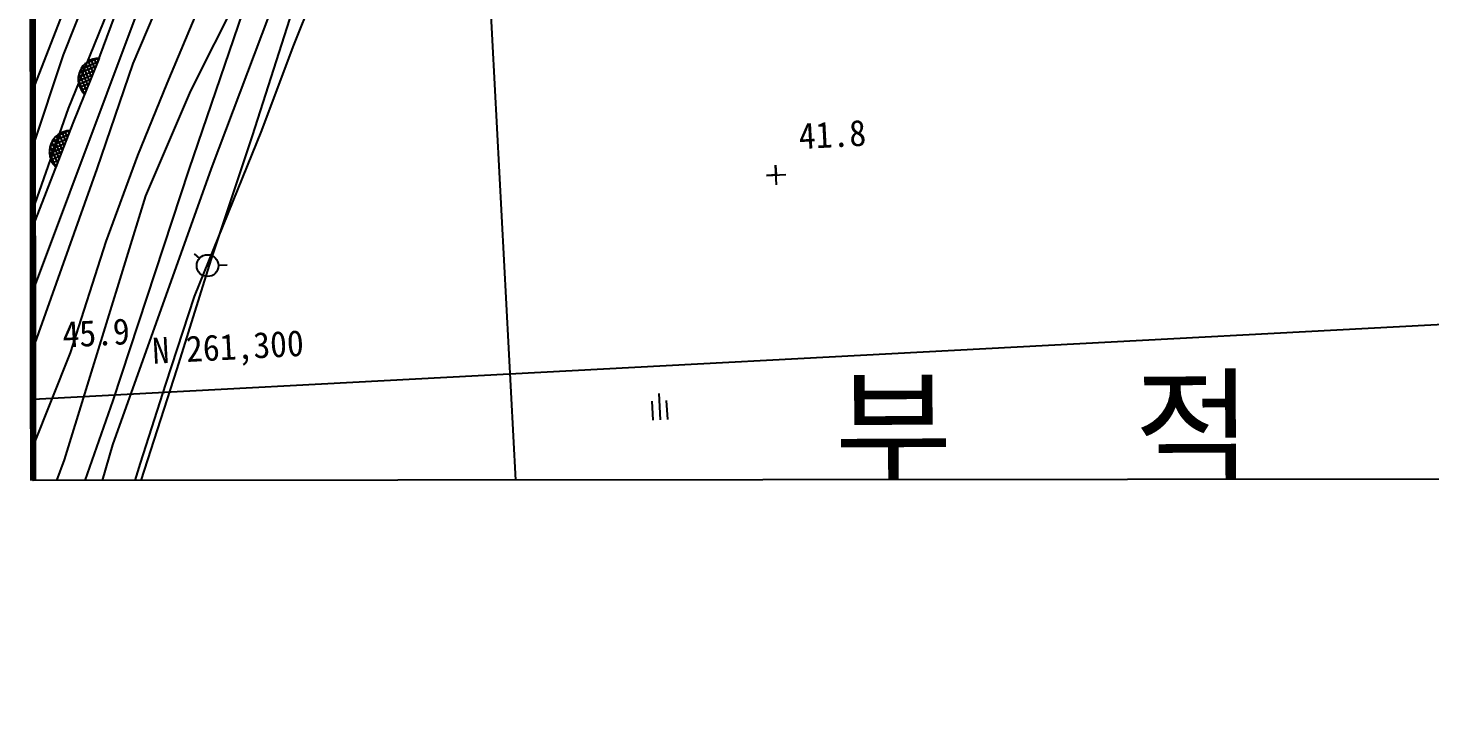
# Model space of a CAD drawing. Header units: millimetres. Extents: x 2406 to 3202, y 1103 to 1810.
# Drawn here: x 2488.8 to 2596.4, y 1387.7 to 1440.5 of the extents above; entities that cross this region are included whole.
import ezdxf
from ezdxf.enums import TextEntityAlignment as Align
from ezdxf.xclip import XClip

# ---------------------------------------------------------------- set-up
doc = ezdxf.new("R2010")
doc.units = ezdxf.units.MM
doc.header["$LTSCALE"] = 10
doc.header["$MEASUREMENT"] = 0
doc.header["$XCLIPFRAME"] = 2
doc.linetypes.add('A-CENTR01', pattern=[2, 1.25, -0.25, 0.25, -0.25])
doc.layers.add('TN-MACL', color=6, linetype='A-CENTR01')
doc.layers.add('TZ-BASE', color=253, linetype='Continuous')
doc.layers.add('TX-PAPR', color=2, linetype='Continuous', plot=False)
doc.styles.add('GHS', font='GulimChe.ttf')
doc.styles.add('GUL', font='GulimChe.ttf')

# ---------------------------------------------------------------- blocks, each defined once
blk = doc.blocks.new('JD-DXFDH7DHF')
at = {"layer": 'TZ-BASE'}
for p, q in [((25.53, 142.65), (44.12, -207.21)), ((12.17, -45.09, 52.06), (21.71, -26.16, 52.06)), ((12.16, -28.06, 52.06), (0.06, -60.37, 52.06)), ((0.04, -45.06, 49.07), (4.88, -32.6, 49.07)), ((20.04, -41.71, 48.53), (22.87, -34.62, 48.53)), ((10.68, -36, 48.77), (7.72, -42.98, 48.77)), ((2.41, -42.31, 50.08), (4.43, -37.17, 50.08)), ((4.75, -41.6, 51.05), (6.46, -37.39, 51.05)), ((10.35, -44.52, 48.77), (13.44, -37.2, 48.77)), ((13.76, -51.04, 51.06), (19.18, -36.66, 51.06)), ((6.92, -37.72, 51.74), (4.85, -43.27, 51.74)), ((16.14, -39.07, 51.06), (12.03, -51.12, 51.06)), ((16.91, -48.54, 49.08), (19.97, -38.95, 49.08)), ((2.79, -46.45, 51.05), (4.75, -41.6, 51.05)), ((17.63, -48.12, 48.53), (20.04, -41.71, 48.53)), ((0.05, -49.42, 50.08), (2.41, -42.31, 50.08)), ((3.73, -43.41, 51.74), (5.02, -42.87, 51.74)), ((5.14, -42.58, 51.74), (4.01, -45.36, 51.74)), ((4.05, -43, 51.74), (5.06, -42.58, 51.74)), ((4.08, -42.98, 51.74), (4.54, -44.06, 51.74)), ((4.29, -42.83, 51.74), (4.67, -43.73, 51.74)), ((4.51, -42.71, 51.74), (4.8, -43.4, 51.74)), ((4.75, -42.63, 51.74), (4.94, -43.07, 51.74)), ((7.72, -42.98, 48.77), (4.97, -51.06, 48.77)), ((5, -42.59, 51.74), (5.07, -42.75, 51.74)), ((4.85, -43.27, 51.74), (3.11, -47.57, 51.74)), ((3.53, -44.31, 51.74), (4.62, -43.85, 51.74)), ((3.54, -44.04, 51.74), (4.75, -43.52, 51.74)), ((3.59, -43.74, 51.74), (4.89, -43.2, 51.74)), ((3.59, -43.75, 51.74), (4.14, -45.04, 51.74)), ((3.73, -43.42, 51.74), (4.27, -44.71, 51.74)), ((3.89, -43.17, 51.74), (4.4, -44.38, 51.74)), ((3.53, -44.24, 51.74), (3.99, -45.34, 51.74)), ((3.57, -44.57, 51.74), (4.49, -44.18, 51.74)), ((3.64, -44.81, 51.74), (4.35, -44.51, 51.74)), ((3.75, -45.03, 51.74), (4.22, -44.83, 51.74)), ((3.9, -45.24, 51.74), (4.09, -45.16, 51.74)), ((8.11, -50.05, 48.77), (10.35, -44.52, 48.77)), ((8.71, -53.14, 52.06), (12.17, -45.09, 52.06)), ((0.05, -54.24, 51.05), (2.79, -46.45, 51.05)), ((3.11, -47.57, 51.74), (0.05, -55.48, 51.74)), ((2.89, -48.14, 51.74), (1.8, -50.94, 51.74)), ((1.81, -48.58, 51.74), (2.81, -48.14, 51.74)), ((2.04, -48.4, 51.74), (2.44, -49.3, 51.74)), ((2.26, -48.28, 51.74), (2.57, -48.97, 51.74)), ((2.5, -48.2, 51.74), (2.69, -48.64, 51.74)), ((2.75, -48.15, 51.74), (2.82, -48.31, 51.74)), ((15.04, -54.49, 48.53), (17.63, -48.12, 48.53)), ((1.31, -49.63, 51.74), (2.52, -49.09, 51.74)), ((1.31, -49.9, 51.74), (2.39, -49.42, 51.74)), ((1.36, -49.33, 51.74), (2.65, -48.76, 51.74)), ((1.36, -49.34, 51.74), (1.93, -50.62, 51.74)), ((1.49, -49.01, 51.74), (2.06, -50.29, 51.74)), ((1.5, -49, 51.74), (2.77, -48.43, 51.74)), ((1.65, -48.76, 51.74), (2.18, -49.96, 51.74)), ((1.84, -48.56, 51.74), (2.31, -49.63, 51.74)), ((13.73, -58.05, 49.08), (16.91, -48.54, 49.08)), ((344.05, -50.49), (0.06, -68.77)), ((1.3, -49.83, 51.74), (1.79, -50.92, 51.74)), ((1.35, -50.15, 51.74), (2.26, -49.75, 51.74)), ((1.43, -50.39, 51.74), (2.14, -50.08, 51.74)), ((1.54, -50.62, 51.74), (2.01, -50.41, 51.74)), ((5.67, -56.66, 48.77), (8.11, -50.05, 48.77)), ((4.97, -51.06, 48.77), (0.06, -64.82, 48.77)), ((1.7, -50.82, 51.74), (1.88, -50.74, 51.74)), ((6.19, -72.26, 51.06), (13.76, -51.04, 51.06)), ((12.03, -51.12, 51.06), (6.19, -68.84, 51.06)), ((56.36, -51.58, 48.81), (57.85, -51.5, 48.81)), ((57.1, -51.54, 48.81), (56.36, -51.58, 48.81)), ((57.14, -52.29, 48.81), (57.06, -50.79, 48.81)), ((57.06, -50.79, 48.81), (57.1, -51.54, 48.81)), ((2.48, -73.4, 52.06), (8.71, -53.14, 52.06)), ((12.45, -60.87, 48.53), (15.04, -54.49, 48.53)), ((2.95, -65.19, 48.77), (5.67, -56.66, 48.77)), ((11.13, -66.41, 49.08), (13.73, -58.05, 49.08)), ((12.44, -57.59, 49.04), (12.83, -57.95, 49.04)), ((13.35, -58.51, 49.04), (13.55, -58.52, 49.04)), ((13.45, -58.44, 49.04), (13.46, -58.6, 49.04)), ((14.29, -58.46, 49.04), (14.97, -58.45, 49.04)), ((10.26, -67.59, 48.53), (12.45, -60.87, 48.53)), ((0.07, -72.38, 48.77), (2.95, -65.19, 48.77)), ((7.97, -76.25, 49.08), (11.13, -66.41, 49.08)), ((8.32, -73.67, 48.53), (10.26, -67.59, 48.53)), ((6.19, -68.84, 51.06), (0.29, -85.77, 51.06)), ((48.11, -68.32, 48.71), (48.21, -70.33, 48.71)), ((48.78, -70.32, 48.71), (48.7, -68.85, 48.71)), ((47.55, -68.91, 48.71), (47.63, -70.36, 48.71)), ((0.29, -92.53, 51.06), (6.19, -72.26, 51.06)), ((0.07, -79.8, 52.06), (2.48, -73.4, 52.06)), ((6.7, -78.7, 48.53), (8.32, -73.67, 48.53))]:
    blk.add_line(p, q, dxfattribs=at)
blk.add_circle((13.46, -58.5, 49.04), 0.837, dxfattribs=at)
for centre, start, end in [((5.15, -44.2, 51.74), 90.4649, 225.2251), ((2.93, -49.76, 51.74), 91.4946, 226.2548)]:
    blk.add_arc(centre, 1.62, start, end, dxfattribs=at)
for s, height, rotation, style, p in [('41.8', 2, 3.042, 'GUL', (58.89, -49.56, 47.11)), ('45.9', 2, 3.042, 'GUL', (2.37, -64.79, 47.11)), ('부   적   리', 7.2, 0.2925, 'GHS', (61.62, -74.66))]:
    blk.add_text(s, height=height, rotation=rotation, dxfattribs=dict(at, style=style)).set_placement(p)
at = {"layer": 'TZ-BASE', "style": 'GHS'}
blk.add_text('N 261,300', height=2, rotation=3.042, dxfattribs=at).set_placement((20.89, -65.42), align=Align.RIGHT)

msp = doc.modelspace()

# ---------------------------------------------------------------- linework, layer by layer
at = {"layer": 'TN-MACL', "const_width": 0.5}
msp.add_lwpolyline([(2489.07, 1555.78), (2489.21, 1405.78)], dxfattribs=at)
at = {"layer": 'TX-PAPR'}
msp.add_lwpolyline([(2489.07, 1555.78), (3189.07, 1556.42), (3189.21, 1406.42), (2489.21, 1405.78)], close=True, dxfattribs=at)

# ---------------------------------------------------------------- block references
at = {"layer": 'TZ-BASE'}
ref = msp.add_blockref('JD-DXFDH7DHF', (2489.14, 1480.78), dxfattribs=at)
XClip(ref).set_block_clipping_path([(-0.0689262289, 74.9999682976), (699.9307781337, 75.6432797985), (700.0686305916, -74.3566568571), (0.068926229, -74.9999683274)])

doc.saveas('drawing.dxf')
